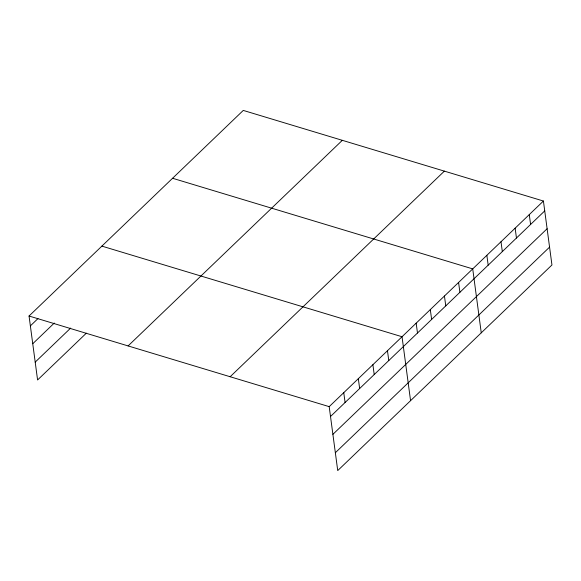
<?xml version="1.0" encoding="UTF-8"?>
<svg xmlns="http://www.w3.org/2000/svg" width="581" height="581" viewBox="0 0 581 581"><rect width="100%" height="100%" fill="white"/><g stroke="black" fill="none" stroke-linecap="round" stroke-linejoin="round"><path stroke-width="0.87" d="M86.351 333.16L37.583 379.967L29.05 316.02L243.272 110.419L543.417 201.033L551.95 264.98L337.728 470.581L329.195 406.642L543.417 201.033M30.365 325.883L37.968 318.584M32.747 343.727L54.28 323.058M35.201 362.116L70.671 328.076M128.096 345.927L342.325 140.326M230.149 376.735L444.371 171.134M330.509 416.497L544.731 210.896M332.891 434.341L547.113 228.74M335.346 452.73L549.568 247.128M172.579 178.273L472.723 268.887L481.257 332.826M101.886 246.119L402.03 336.733L410.564 400.672M29.05 316.02L329.195 406.642M529.276 214.607L530.598 224.462M515.144 228.173L516.458 238.036M501.004 241.747L502.318 251.602M486.863 255.313L488.178 265.176M458.583 282.453L459.898 292.308M444.443 296.027L445.765 305.882M430.31 309.593L431.625 319.448M416.17 323.167L417.485 333.022M387.462 350.713L388.776 360.569M372.893 364.694L374.208 374.549M358.332 378.674L359.646 388.536M343.763 392.654L345.078 402.517"/></g></svg>
